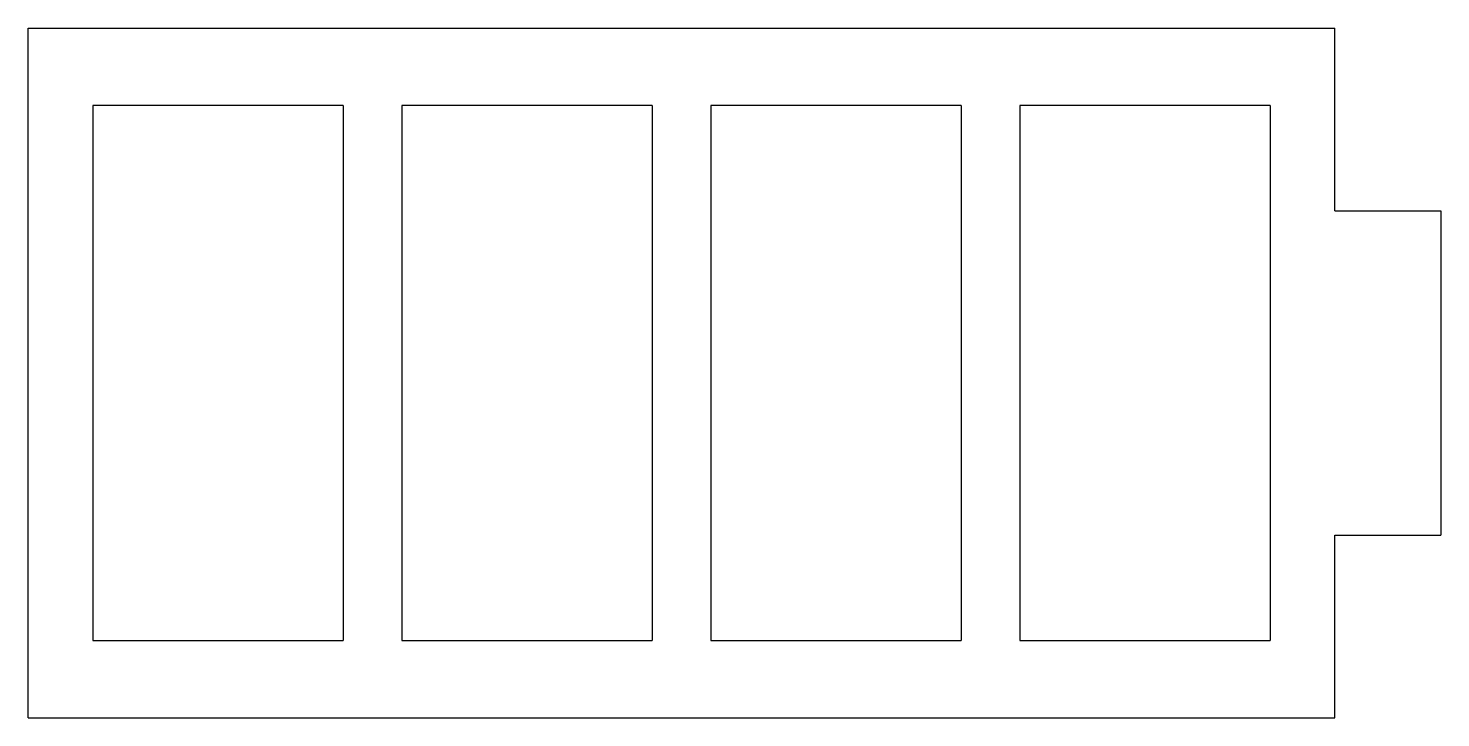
# Model space of a CAD drawing. Header units: millimetres. Extents: x 421.282 to 421.572, y 328.998 to 329.139.
import ezdxf

# ---------------------------------------------------------------- set-up
doc = ezdxf.new("R2010")
doc.units = ezdxf.units.MM
doc.layers.add('Default', color=7, linetype='Continuous')
doc.layers.add('Object', color=7, linetype='Continuous')

# ---------------------------------------------------------------- blocks, each defined once
blk = doc.blocks.new('SE1')
at = {"layer": 'Default', "color": 7, "linetype": 'Continuous'}
for p, q in [((421.29518, 329.12349), (421.29518, 329.01349)), ((421.34655, 329.12349), (421.29518, 329.12349)), ((421.34655, 329.12349), (421.34655, 329.01349)), ((421.29518, 329.01349), (421.34655, 329.01349))]:
    blk.add_line(p, q, dxfattribs=at)
blk = doc.blocks.new('SE')
at = {"layer": 'Default'}
blk.add_blockref('SE1', (0, 0), dxfattribs=at)
blk = doc.blocks.new('SE3')
at = {"layer": 'Default', "color": 7, "linetype": 'Continuous'}
for p, q in [((421.35863, 329.12349), (421.35863, 329.01349)), ((421.41, 329.12349), (421.35863, 329.12349)), ((421.41, 329.12349), (421.41, 329.01349)), ((421.35863, 329.01349), (421.41, 329.01349))]:
    blk.add_line(p, q, dxfattribs=at)
blk = doc.blocks.new('SE2')
at = {"layer": 'Default'}
blk.add_blockref('SE3', (0, 0), dxfattribs=at)
blk = doc.blocks.new('SE5')
at = {"layer": 'Default', "color": 7, "linetype": 'Continuous'}
for p, q in [((421.42208, 329.12349), (421.42208, 329.01349)), ((421.47345, 329.12349), (421.42208, 329.12349)), ((421.47345, 329.12349), (421.47345, 329.01349)), ((421.42208, 329.01349), (421.47345, 329.01349))]:
    blk.add_line(p, q, dxfattribs=at)
blk = doc.blocks.new('SE4')
at = {"layer": 'Default'}
blk.add_blockref('SE5', (0, 0), dxfattribs=at)
blk = doc.blocks.new('SE7')
at = {"layer": 'Default', "color": 7, "linetype": 'Continuous'}
for p, q in [((421.48553, 329.12349), (421.48553, 329.01349)), ((421.5369, 329.12349), (421.48553, 329.12349)), ((421.5369, 329.12349), (421.5369, 329.01349)), ((421.48553, 329.01349), (421.5369, 329.01349))]:
    blk.add_line(p, q, dxfattribs=at)
blk = doc.blocks.new('SE6')
at = {"layer": 'Default'}
blk.add_blockref('SE7', (0, 0), dxfattribs=at)

msp = doc.modelspace()

# ---------------------------------------------------------------- linework, layer by layer
at = {"color": 7, "linetype": 'Continuous'}
for p, q in [((421.55019, 329.10184), (421.57194, 329.10184)), ((421.55019, 329.03514), (421.57194, 329.03514))]:
    msp.add_line(p, q, dxfattribs=at)
at = {"layer": 'Object', "color": 7, "linetype": 'Continuous'}
for p, q in [((421.28189, 328.99762), (421.28189, 329.13935)), ((421.28189, 329.13935), (421.55019, 329.13935)), ((421.55019, 329.10184), (421.55019, 329.13935)), ((421.57194, 329.10184), (421.57194, 329.03514)), ((421.55019, 328.99762), (421.55019, 329.03514)), ((421.28189, 328.99762), (421.55019, 328.99762))]:
    msp.add_line(p, q, dxfattribs=at)

# ---------------------------------------------------------------- block references
for name in ['SE', 'SE2', 'SE4', 'SE6']:
    msp.add_blockref(name, (0, 0))

doc.saveas('drawing.dxf')
